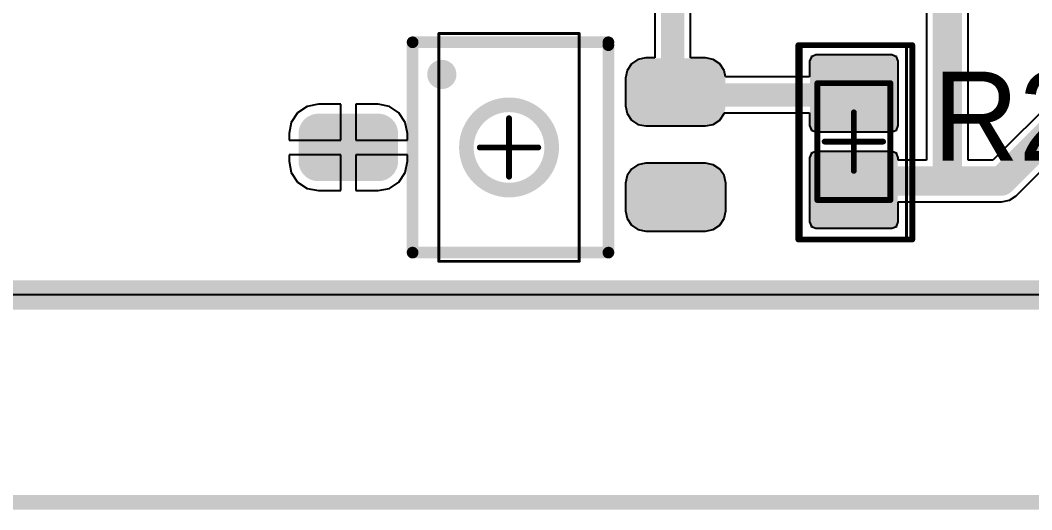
# Model space of a CAD drawing. Header units: millimetres. Extents: x 33 to 142, y 42 to 97.
# Drawn here: x 97.94 to 115.24, y 42.7 to 51.08 of the extents above; entities that cross this region are included whole.
import ezdxf

# ---------------------------------------------------------------- set-up
doc = ezdxf.new("R2010")
doc.units = ezdxf.units.MM
for name, color, linetype in [('BottomLayer', 5, 'Continuous'), ('BottomOverlay', 54, 'Continuous'), ('Mechanical13', 56, 'Continuous'), ('Mechanical15', 56, 'Continuous'), ('TopLayer', 1, 'Continuous'), ('TopOverlay', 2, 'Continuous'), ('TopPaste', 8, 'Continuous'), ('TopSolder', 216, 'Continuous')]:
    doc.layers.add(name, color=color, linetype=linetype)

# ---------------------------------------------------------------- blocks, each defined once
blk = doc.blocks.new('_________________________21__48')
at = {"layer": 'Mechanical15'}
for points, const_width in [([(-1.2, -1.95), (-1.2, 1.95)], 0.05), ([(-1.2, 1.95), (1.2, 1.95)], 0.05), ([(1.2, -1.95), (1.2, 1.95)], 0.05), ([(0, -0.5), (0, 0.5)], 0.1), ([(-0.5, 0), (0.5, 0)], 0.1), ([(-1.2, -1.95), (1.2, -1.95)], 0.05)]:
    blk.add_lwpolyline(points, dxfattribs=dict(at, const_width=const_width))
for points, const_width in [([(-1.213, 1.95, 1), (-1.188, 1.95, 1)], 0.025), ([(-1.213, 1.95, 1), (-1.188, 1.95, 1)], 0.025), ([(1.188, 1.95, 1), (1.212, 1.95, 1)], 0.025), ([(1.188, 1.95, 1), (1.212, 1.95, 1)], 0.025), ([(-0.025, 0.5, 1), (0.025, 0.5, 1)], 0.05), ([(-0.525, 0, 1), (-0.475, 0, 1)], 0.05), ([(0.475, 0, 1), (0.525, 0, 1)], 0.05), ([(-0.025, -0.5, 1), (0.025, -0.5, 1)], 0.05), ([(-1.213, -1.95, 1), (-1.188, -1.95, 1)], 0.025), ([(-1.213, -1.95, 1), (-1.188, -1.95, 1)], 0.025), ([(1.188, -1.95, 1), (1.212, -1.95, 1)], 0.025), ([(1.188, -1.95, 1), (1.212, -1.95, 1)], 0.025)]:
    blk.add_lwpolyline(points, format="xyb", close=True, dxfattribs=dict(at, const_width=const_width))
at = {"layer": 'TopLayer', "const_width": 0.238}
for points in [[(2.219, 1.188, 1), (2.456, 1.188, 1)], [(3.244, 1.188, 1), (3.481, 1.188, 1)], [(2.219, 0.713, 1), (2.456, 0.713, 1)], [(3.244, 0.713, 1), (3.481, 0.713, 1)], [(-3.381, 0.238, 1), (-3.144, 0.238, 1)], [(-2.356, 0.238, 1), (-2.119, 0.238, 1)], [(-2.356, -0.238, 1), (-2.119, -0.238, 1)], [(-3.381, -0.238, 1), (-3.144, -0.238, 1)], [(2.219, -0.613, 1), (2.456, -0.613, 1)], [(3.244, -0.613, 1), (3.481, -0.613, 1)], [(2.219, -1.088, 1), (2.456, -1.088, 1)], [(3.244, -1.088, 1), (3.481, -1.088, 1)]]:
    blk.add_lwpolyline(points, format="xyb", close=True, dxfattribs=at)
at = {"layer": 'TopLayer'}
for points in [[(3.362, 0.475), (3.362, 1.425), (2.338, 0.475), (2.338, 1.425)], [(3.6, 0.713), (3.6, 1.188), (2.1, 0.713), (2.1, 1.188)], [(-2.238, -0.475), (-2.238, 0.475), (-3.262, -0.475), (-3.262, 0.475)], [(-2, -0.238), (-2, 0.238), (-3.5, -0.238), (-3.5, 0.238)], [(3.362, -1.325), (3.362, -0.375), (2.338, -1.325), (2.338, -0.375)], [(3.6, -1.088), (3.6, -0.613), (2.1, -1.088), (2.1, -0.613)]]:
    blk.add_solid(points, dxfattribs=at)
at = {"layer": 'TopOverlay', "const_width": 0.2}
for points in [[(-1.65, -1.8), (-1.65, 1.8)], [(-1.65, 1.8), (1.7, 1.8)], [(1.7, -1.8), (1.7, 1.75)], [(-1.65, -1.8), (1.7, -1.8)]]:
    blk.add_lwpolyline(points, dxfattribs=at)
at = {"layer": 'TopOverlay'}
for points, const_width in [([(-1.7, 1.8, 1), (-1.6, 1.8, 1)], 0.1), ([(-1.7, 1.8, 1), (-1.6, 1.8, 1)], 0.1), ([(1.65, 1.8, 1), (1.75, 1.8, 1)], 0.1), ([(1.65, 1.75, 1), (1.75, 1.75, 1)], 0.1), ([(-1.025, 1.25, 1), (-1.275, 1.25, 1)], 0.25), ([(-1.338, 1.25, 1), (-1.213, 1.25, 1)], 0.125), ([(-1.088, 1.25, 1), (-0.962, 1.25, 1)], 0.125), ([(0.73, 0, 1), (-0.73, 0, 1)], 0.25), ([(-0.793, 0, 1), (-0.668, 0, 1)], 0.125), ([(0.668, 0, 1), (0.793, 0, 1)], 0.125), ([(-1.7, -1.8, 1), (-1.6, -1.8, 1)], 0.1), ([(-1.7, -1.8, 1), (-1.6, -1.8, 1)], 0.1), ([(1.65, -1.8, 1), (1.75, -1.8, 1)], 0.1), ([(1.65, -1.8, 1), (1.75, -1.8, 1)], 0.1)]:
    blk.add_lwpolyline(points, format="xyb", close=True, dxfattribs=dict(at, const_width=const_width))
at = {"layer": 'TopPaste', "const_width": 0.238}
for points in [[(2.219, 1.188, 1), (2.456, 1.188, 1)], [(3.244, 1.188, 1), (3.481, 1.188, 1)], [(2.219, 0.713, 1), (2.456, 0.713, 1)], [(3.244, 0.713, 1), (3.481, 0.713, 1)], [(-3.381, 0.238, 1), (-3.144, 0.238, 1)], [(-2.356, 0.238, 1), (-2.119, 0.238, 1)], [(-2.356, -0.238, 1), (-2.119, -0.238, 1)], [(-3.381, -0.238, 1), (-3.144, -0.238, 1)], [(2.219, -0.613, 1), (2.456, -0.613, 1)], [(3.244, -0.613, 1), (3.481, -0.613, 1)], [(2.219, -1.088, 1), (2.456, -1.088, 1)], [(3.244, -1.088, 1), (3.481, -1.088, 1)]]:
    blk.add_lwpolyline(points, format="xyb", close=True, dxfattribs=at)
at = {"layer": 'TopPaste'}
for points in [[(3.362, 0.475), (3.362, 1.425), (2.338, 0.475), (2.338, 1.425)], [(3.6, 0.713), (3.6, 1.188), (2.1, 0.713), (2.1, 1.188)], [(-2.238, -0.475), (-2.238, 0.475), (-3.262, -0.475), (-3.262, 0.475)], [(-2, -0.238), (-2, 0.238), (-3.5, -0.238), (-3.5, 0.238)], [(3.362, -1.325), (3.362, -0.375), (2.338, -1.325), (2.338, -0.375)], [(3.6, -1.088), (3.6, -0.613), (2.1, -1.088), (2.1, -0.613)]]:
    blk.add_solid(points, dxfattribs=at)
at = {"layer": 'TopSolder', "const_width": 0.339}
for points in [[(2.168, 1.188, 1), (2.507, 1.188, 1)], [(3.193, 1.188, 1), (3.532, 1.188, 1)], [(2.168, 0.713, 1), (2.507, 0.713, 1)], [(3.193, 0.713, 1), (3.532, 0.713, 1)], [(-3.432, 0.238, 1), (-3.093, 0.238, 1)], [(-2.407, 0.238, 1), (-2.068, 0.238, 1)], [(-3.432, -0.238, 1), (-3.093, -0.238, 1)], [(-2.407, -0.238, 1), (-2.068, -0.238, 1)], [(2.168, -0.613, 1), (2.507, -0.613, 1)], [(3.193, -0.613, 1), (3.532, -0.613, 1)], [(2.168, -1.088, 1), (2.507, -1.088, 1)], [(3.193, -1.088, 1), (3.532, -1.088, 1)]]:
    blk.add_lwpolyline(points, format="xyb", close=True, dxfattribs=at)
at = {"layer": 'TopSolder'}
for points in [[(3.362, 0.373), (3.362, 1.527), (2.338, 0.373), (2.338, 1.527)], [(3.702, 0.713), (3.702, 1.188), (1.998, 0.713), (1.998, 1.188)], [(-2.238, -0.577), (-2.238, 0.577), (-3.262, -0.577), (-3.262, 0.577)], [(-1.898, -0.238), (-1.898, 0.238), (-3.602, -0.238), (-3.602, 0.238)], [(3.362, -1.427), (3.362, -0.273), (2.338, -1.427), (2.338, -0.273)], [(3.702, -1.088), (3.702, -0.613), (1.998, -1.088), (1.998, -0.613)]]:
    blk.add_solid(points, dxfattribs=at)
blk = doc.blocks.new('0_125___0805_3______5_________________SMD__67')
at = {"layer": 'Mechanical13', "const_width": 0.1}
for points in [[(1, 0.625), (-1, 0.625)], [(-1, -0.625), (-1, 0.625)], [(1, -0.625), (1, 0.625)], [(1, -0.625), (-1, -0.625)]]:
    blk.add_lwpolyline(points, dxfattribs=at)
at = {"layer": 'Mechanical13', "const_width": 0.05}
for points in [[(-1.025, 0.625, 1), (-0.975, 0.625, 1)], [(-1.025, 0.625, 1), (-0.975, 0.625, 1)], [(0.975, 0.625, 1), (1.025, 0.625, 1)], [(0.975, 0.625, 1), (1.025, 0.625, 1)], [(-1.025, -0.625, 1), (-0.975, -0.625, 1)], [(-1.025, -0.625, 1), (-0.975, -0.625, 1)], [(0.975, -0.625, 1), (1.025, -0.625, 1)], [(0.975, -0.625, 1), (1.025, -0.625, 1)]]:
    blk.add_lwpolyline(points, format="xyb", close=True, dxfattribs=at)
at = {"layer": 'Mechanical15'}
for points, const_width in [([(1.65, 0.9), (-1.65, 0.9)], 0.05), ([(-1.65, -0.9), (-1.65, 0.9)], 0.05), ([(1.65, -0.9), (1.65, 0.9)], 0.05), ([(0, -0.5), (0, 0.5)], 0.1), ([(0.5, 0), (-0.5, 0)], 0.1), ([(1.65, -0.9), (-1.65, -0.9)], 0.05)]:
    blk.add_lwpolyline(points, dxfattribs=dict(at, const_width=const_width))
for points, const_width in [([(-1.662, 0.9, 1), (-1.637, 0.9, 1)], 0.025), ([(-1.662, 0.9, 1), (-1.637, 0.9, 1)], 0.025), ([(1.637, 0.9, 1), (1.662, 0.9, 1)], 0.025), ([(1.637, 0.9, 1), (1.662, 0.9, 1)], 0.025), ([(-0.025, 0.5, 1), (0.025, 0.5, 1)], 0.05), ([(-0.525, 0, 1), (-0.475, 0, 1)], 0.05), ([(0.475, 0, 1), (0.525, 0, 1)], 0.05), ([(-0.025, -0.5, 1), (0.025, -0.5, 1)], 0.05), ([(-1.662, -0.9, 1), (-1.637, -0.9, 1)], 0.025), ([(-1.662, -0.9, 1), (-1.637, -0.9, 1)], 0.025), ([(1.637, -0.9, 1), (1.662, -0.9, 1)], 0.025), ([(1.637, -0.9, 1), (1.662, -0.9, 1)], 0.025)]:
    blk.add_lwpolyline(points, format="xyb", close=True, dxfattribs=dict(at, const_width=const_width))
at = {"layer": 'TopLayer'}
for points in [[(-0.275, -0.65), (-0.275, 0.65), (-1.375, -0.65), (-1.375, 0.65)], [(1.375, -0.65), (1.375, 0.65), (0.275, -0.65), (0.275, 0.65)]]:
    blk.add_solid(points, dxfattribs=at)
at = {"layer": 'TopPaste'}
for points in [[(-0.275, -0.65), (-0.275, 0.65), (-1.375, -0.65), (-1.375, 0.65)], [(1.375, -0.65), (1.375, 0.65), (0.275, -0.65), (0.275, 0.65)]]:
    blk.add_solid(points, dxfattribs=at)
at = {"layer": 'TopSolder'}
for points in [[(-0.173, -0.752), (-0.173, 0.752), (-1.477, -0.752), (-1.477, 0.752)], [(1.477, -0.752), (1.477, 0.752), (0.173, -0.752), (0.173, 0.752)]]:
    blk.add_solid(points, dxfattribs=at)

msp = doc.modelspace()

# ---------------------------------------------------------------- linework, layer by layer
at = {"layer": 'BottomLayer'}
msp.add_line((142.075, 46.375), (96.8, 46.375), dxfattribs=at)
at = {"layer": 'BottomOverlay'}
for points, const_width in [([(39.3, 46.375), (142.075, 46.375)], 0.5), ([(39.15, 42.825), (142.225, 42.825)], 0.254)]:
    msp.add_lwpolyline(points, dxfattribs=dict(at, const_width=const_width))
at = {"layer": 'TopLayer'}
for p, q in [((114.157, 48.682), (114.157, 57)), ((113.443, 56.852), (113.443, 48.682)), ((108.794, 56.2), (108.794, 50.432)), ((109.406, 50.432), (109.406, 56.073)), ((119.656, 53.76), (114.577, 48.682)), ((114.977, 48.073), (120.265, 53.361)), ((108.506, 50.405), (108.394, 50.331)), ((108.638, 50.432), (108.506, 50.405)), ((108.794, 50.432), (108.638, 50.432)), ((109.662, 50.432), (109.406, 50.432)), ((109.794, 50.405), (109.662, 50.432)), ((109.906, 50.331), (109.794, 50.405)), ((111.473, 50.452), (111.442, 50.375)), ((111.442, 50.375), (111.442, 50.106)), ((111.55, 50.483), (111.473, 50.452)), ((112.85, 50.483), (111.55, 50.483)), ((112.927, 50.452), (112.85, 50.483)), ((112.958, 50.375), (112.927, 50.452)), ((112.958, 49.275), (112.958, 50.375)), ((108.32, 50.219), (108.293, 50.088)), ((108.394, 50.331), (108.32, 50.219)), ((109.98, 50.219), (109.906, 50.331)), ((110.003, 50.106), (109.98, 50.219)), ((108.293, 50.088), (108.293, 49.613)), ((111.442, 50.106), (110.003, 50.106)), ((102.846, 49.6), (102.683, 49.492)), ((103.038, 49.639), (102.846, 49.6)), ((103.423, 49.639), (103.038, 49.639)), ((103.423, 49.027), (103.423, 49.639)), ((104.062, 49.639), (103.677, 49.639)), ((103.677, 49.639), (103.677, 49.027)), ((104.254, 49.6), (104.062, 49.639)), ((104.417, 49.492), (104.254, 49.6)), ((108.293, 49.613), (108.32, 49.481)), ((102.575, 49.329), (102.536, 49.138)), ((102.683, 49.492), (102.575, 49.329)), ((104.525, 49.329), (104.417, 49.492)), ((104.564, 49.138), (104.525, 49.329)), ((108.32, 49.481), (108.394, 49.369)), ((108.394, 49.369), (108.506, 49.295)), ((109.794, 49.295), (109.906, 49.369)), ((109.906, 49.369), (109.98, 49.481)), ((109.98, 49.481), (109.983, 49.494)), ((109.983, 49.494), (111.442, 49.494)), ((111.442, 49.494), (111.442, 49.275)), ((108.506, 49.295), (108.638, 49.268)), ((108.638, 49.268), (109.662, 49.268)), ((109.662, 49.268), (109.794, 49.295)), ((111.442, 49.275), (111.473, 49.198)), ((111.473, 49.198), (111.55, 49.167)), ((111.55, 49.167), (112.85, 49.167)), ((112.85, 49.167), (112.927, 49.198)), ((112.927, 49.198), (112.958, 49.275)), ((102.536, 49.138), (102.536, 49.027)), ((102.536, 49.027), (103.423, 49.027)), ((103.677, 49.027), (104.564, 49.027)), ((104.564, 49.027), (104.564, 49.138)), ((111.55, 48.833), (111.473, 48.802)), ((112.85, 48.833), (111.55, 48.833)), ((112.927, 48.802), (112.85, 48.833)), ((103.423, 48.773), (102.536, 48.773)), ((102.536, 48.773), (102.536, 48.663)), ((102.536, 48.663), (102.575, 48.471)), ((103.423, 48.161), (103.423, 48.773)), ((104.564, 48.773), (103.677, 48.773)), ((103.677, 48.773), (103.677, 48.161)), ((104.525, 48.471), (104.564, 48.663)), ((104.564, 48.663), (104.564, 48.773)), ((111.473, 48.802), (111.442, 48.725)), ((111.442, 48.725), (111.442, 47.625)), ((112.958, 48.725), (112.927, 48.802)), ((112.958, 48.682), (112.958, 48.725)), ((113.443, 48.682), (112.958, 48.682)), ((114.577, 48.682), (114.157, 48.682)), ((102.575, 48.471), (102.683, 48.308)), ((104.417, 48.308), (104.525, 48.471)), ((108.394, 48.531), (108.32, 48.419)), ((108.506, 48.605), (108.394, 48.531)), ((108.638, 48.632), (108.506, 48.605)), ((109.662, 48.632), (108.638, 48.632)), ((109.794, 48.605), (109.662, 48.632)), ((109.906, 48.531), (109.794, 48.605)), ((109.98, 48.419), (109.906, 48.531)), ((102.683, 48.308), (102.846, 48.2)), ((104.254, 48.2), (104.417, 48.308)), ((108.32, 48.419), (108.293, 48.288)), ((108.293, 48.288), (108.293, 47.813)), ((110.007, 48.288), (109.98, 48.419)), ((110.007, 47.813), (110.007, 48.288)), ((102.846, 48.2), (103.038, 48.161)), ((103.038, 48.161), (103.423, 48.161)), ((103.677, 48.161), (104.062, 48.161)), ((104.062, 48.161), (104.254, 48.2)), ((112.958, 47.625), (112.958, 47.968)), ((112.958, 47.968), (114.725, 47.968)), ((114.725, 47.968), (114.862, 47.995)), ((114.862, 47.995), (114.977, 48.073)), ((108.293, 47.813), (108.32, 47.681)), ((109.98, 47.681), (110.007, 47.813)), ((108.32, 47.681), (108.394, 47.569)), ((109.906, 47.569), (109.98, 47.681)), ((111.442, 47.625), (111.473, 47.548)), ((112.927, 47.548), (112.958, 47.625)), ((108.394, 47.569), (108.506, 47.495)), ((108.506, 47.495), (108.638, 47.468)), ((108.638, 47.468), (109.662, 47.468)), ((109.662, 47.468), (109.794, 47.495)), ((109.794, 47.495), (109.906, 47.569)), ((111.473, 47.548), (111.55, 47.517)), ((111.55, 47.517), (112.85, 47.517)), ((112.85, 47.517), (112.927, 47.548)), ((110.8, 46.375), (96.8, 46.375)), ((142.075, 46.375), (110.8, 46.375))]:
    msp.add_line(p, q, dxfattribs=at)
for points, const_width in [([(113.8, 48.325), (113.8, 57)], 0.5), ([(109.1, 49.8), (109.1, 56.2)], 0.4), ([(114.725, 48.325), (120.013, 53.613)], 0.5), ([(109.1, 49.8), (112.2, 49.8)], 0.4), ([(112.2, 49.5), (112.2, 49.8)], 0.4), ([(112.2, 48.375), (112.25, 48.325)], 0.5), ([(112.25, 48.325), (113.8, 48.325)], 0.5), ([(113.8, 48.325), (114.725, 48.325)], 0.5)]:
    msp.add_lwpolyline(points, dxfattribs=dict(at, const_width=const_width))
for points, const_width in [([(109, 49.8, 1), (109.2, 49.8, 1)], 0.2), ([(109, 49.8, 1), (109.2, 49.8, 1)], 0.2), ([(112.1, 49.8, 1), (112.3, 49.8, 1)], 0.2), ([(112.1, 49.8, 1), (112.3, 49.8, 1)], 0.2), ([(112.1, 49.5, 1), (112.3, 49.5, 1)], 0.2), ([(112.075, 48.375, 1), (112.325, 48.375, 1)], 0.25), ([(112.125, 48.325, 1), (112.375, 48.325, 1)], 0.25), ([(112.125, 48.325, 1), (112.375, 48.325, 1)], 0.25), ([(113.675, 48.325, 1), (113.925, 48.325, 1)], 0.25), ([(113.675, 48.325, 1), (113.925, 48.325, 1)], 0.25), ([(113.675, 48.325, 1), (113.925, 48.325, 1)], 0.25), ([(114.6, 48.325, 1), (114.85, 48.325, 1)], 0.25), ([(114.6, 48.325, 1), (114.85, 48.325, 1)], 0.25)]:
    msp.add_lwpolyline(points, format="xyb", close=True, dxfattribs=dict(at, const_width=const_width))
at = {"layer": 'TopOverlay', "const_width": 0.1}
for points in [[(111.25, 47.325), (111.25, 50.65)], [(111.25, 50.65), (113.2, 50.65)], [(113.2, 47.325), (113.2, 50.65)], [(111.25, 47.325), (113.2, 47.325)]]:
    msp.add_lwpolyline(points, dxfattribs=at)
at = {"layer": 'TopOverlay', "const_width": 0.05}
for points in [[(111.225, 50.65, 1), (111.275, 50.65, 1)], [(111.225, 50.65, 1), (111.275, 50.65, 1)], [(113.175, 50.65, 1), (113.225, 50.65, 1)], [(113.175, 50.65, 1), (113.225, 50.65, 1)], [(111.225, 47.325, 1), (111.275, 47.325, 1)], [(111.225, 47.325, 1), (111.275, 47.325, 1)], [(113.175, 47.325, 1), (113.225, 47.325, 1)], [(113.175, 47.325, 1), (113.225, 47.325, 1)]]:
    msp.add_lwpolyline(points, format="xyb", close=True, dxfattribs=at)

# ---------------------------------------------------------------- block references
for name, p, rotation in [('_________________________21__48', (106.3, 48.9), 360), ('0_125___0805_3______5_________________SMD__67', (112.2, 49), 270)]:
    msp.add_blockref(name, p, dxfattribs=dict(rotation=rotation))

# ---------------------------------------------------------------- texts
at = {"layer": 'TopOverlay'}
msp.add_text('R20', height=1.524, dxfattribs=at).set_placement((113.55, 48.675))

doc.saveas('drawing.dxf')
